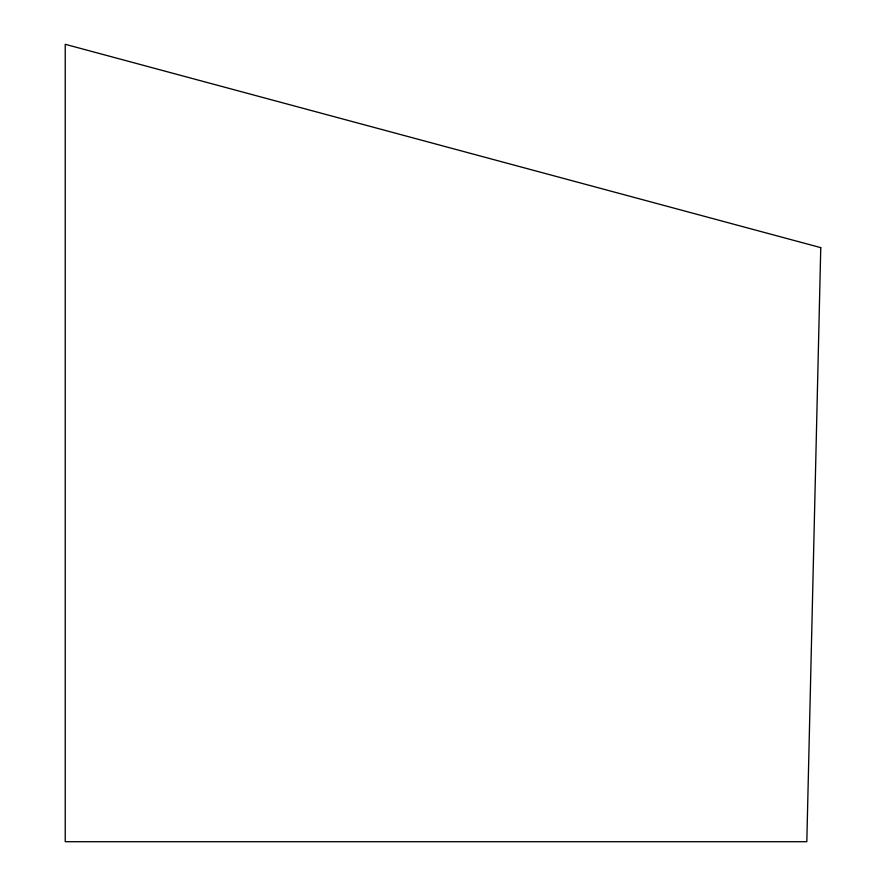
<?xml version="1.0" encoding="UTF-8"?>
<svg xmlns="http://www.w3.org/2000/svg" width="886" height="886" viewBox="0 0 886 886"><rect width="100%" height="100%" fill="white"/><g stroke="black" fill="none" stroke-linecap="round" stroke-linejoin="round"><path stroke-width="1.33" d="M820.768 247.637L806.814 841.7L65.232 841.7L65.232 44.3L820.768 247.637"/></g></svg>
